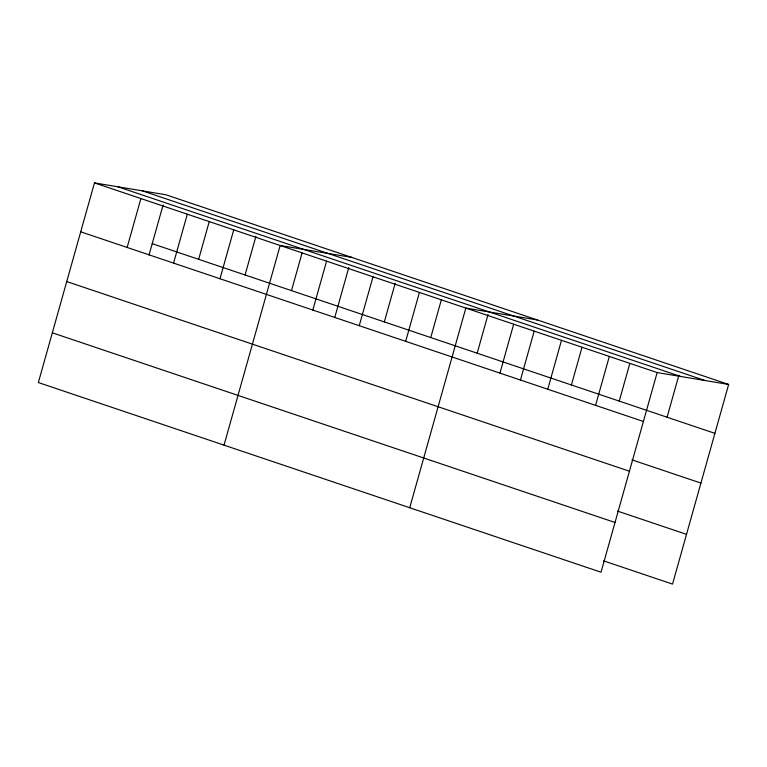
<?xml version="1.0" encoding="UTF-8"?>
<svg xmlns="http://www.w3.org/2000/svg" width="767" height="767" viewBox="0 0 767 767"><rect width="100%" height="100%" fill="white"/><g stroke="black" fill="none" stroke-linecap="round" stroke-linejoin="round"><path stroke-width="1.15" d="M728.65 384.449L165.969 194.78L94.466 182.901L38.35 382.551L601.031 572.22L657.156 372.57L728.65 384.449L672.534 584.099L603.571 560.85M127.14 247.453L140.888 198.557M149.038 254.989L163.093 205.01M173.563 263.1L187.311 214.204M198.643 259.332L209.19 221.797M219.985 278.757L233.734 229.851M245.066 274.979L255.929 236.313M224.031 445.148L280.156 245.498L351.65 257.367M291.489 290.626L302.035 253.091M312.831 310.05L326.579 261.144M334.728 317.576L348.774 267.606M359.253 325.697L373.002 276.791M384.325 321.919L395.197 283.253M405.676 341.344L419.415 292.438M430.747 337.566L441.293 300.041M409.722 507.735L465.837 308.085L537.341 319.964M477.17 353.213L488.042 314.547M499.921 373.117L513.669 324.211M520.409 380.164L534.139 331.334M547.753 389.233L561.492 340.327M571.415 384.986L581.971 347.451M595.576 405.36L609.324 356.454M619.247 401.103L629.793 363.577M667.079 417.229L678.9 375.149M142.374 190.858L705.055 380.528M118.06 186.822L680.751 376.492M94.466 182.901L657.156 372.57M152.221 243.676L714.902 433.345M80.727 231.807L643.408 421.476M631.96 459.855L700.923 483.095M66.739 281.556L629.419 471.226M617.55 511.1L686.513 534.35M52.329 332.811L615.019 522.48"/></g></svg>
